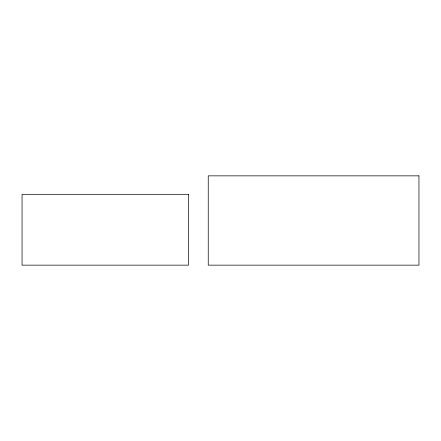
<?xml version="1.0" encoding="UTF-8"?>
<svg xmlns="http://www.w3.org/2000/svg" width="441" height="441" viewBox="0 0 441 441"><rect width="100%" height="100%" fill="white"/><g stroke="black" fill="none" stroke-linecap="round" stroke-linejoin="round"><path stroke-width="0.66" d="M418.95 175.849L208.246 175.849L208.246 265.151L418.95 265.151L418.95 175.849M188.516 194.316L22.05 194.316L22.05 265.151L188.516 265.151L188.516 194.316"/></g></svg>
